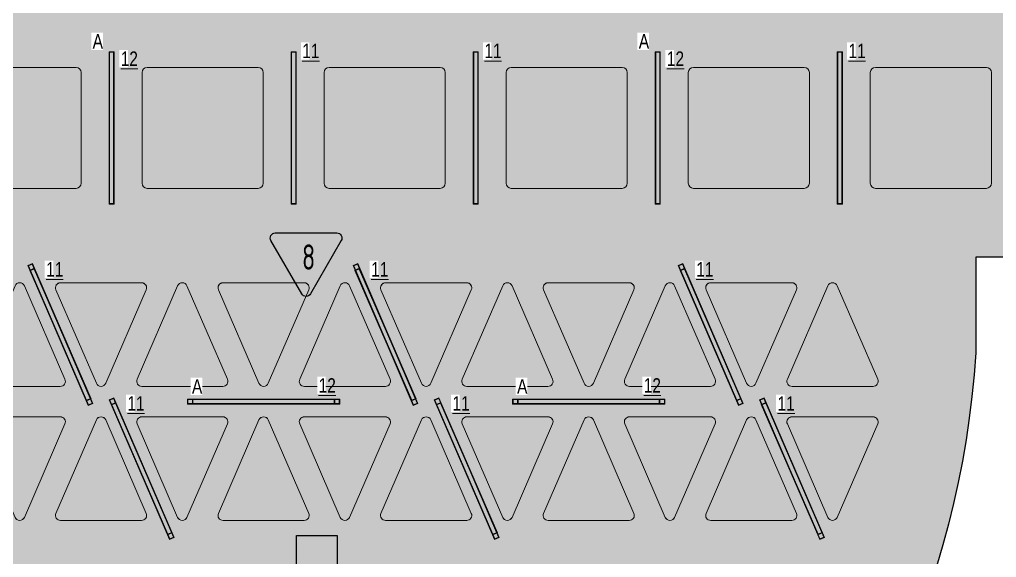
# Model space of a CAD drawing. Header units: millimetres. Extents: x -547274 to 397870, y -45599 to 141350.
# Drawn here: x -197412 to -187796, y 112894 to 118193 of the extents above; entities that cross this region are included whole.
import ezdxf

# ---------------------------------------------------------------- set-up
doc = ezdxf.new("R2010")
doc.units = ezdxf.units.MM
for name, color, linetype, lineweight in [('_ЭОМ_ОБЩ_Освещение_текст тип светильника', 172, 'Continuous', 50), ('_ЭОМ_светильник А', 1, 'Continuous', 35), ('_ЭОМ_светильник Р', 4, 'Continuous', 35), ('АР_Потолки_Штриховка', 252, 'Continuous', 0)]:
    doc.layers.add(name, color=color, linetype=linetype, lineweight=lineweight)
doc.layers.add('RAL 9010', color=7, linetype='Continuous')
for name, color, linetype, lineweight, true_color in [('АР_Потолок_RAL 095 85 40', 7, 'Continuous', 5, 0xddc87a), ('АР_Потолок_RAL 100 70 20', 7, 'Continuous', 5, 0xb3ac85), ('АР_Потолок_Покраска', 7, 'Continuous', 5, 0x007399), ('АР_Потолок_Текстура дерево', 7, 'Continuous', 5, 0xe7bf8e)]:
    doc.layers.add(name, color=color, linetype=linetype, lineweight=lineweight, true_color=true_color)
doc.styles.add('ISOCPEUR', font='isocpeur.ttf', dxfattribs={"height": 799.9999999999999})
doc.styles.add('ГОСТ', font='cad.shx', dxfattribs={"width": 0.8})

# ---------------------------------------------------------------- blocks, each defined once
blk = doc.blocks.new('RVE-PLS5070-1500-P')
at = {"color": 0, "linetype": 'ByBlock', "lineweight": -2, "ltscale": 40}
for points in [[(750, -25), (-750, -25), (-750, 25), (750, 25)], [(745, -20), (-745, -20), (-745, 20), (745, 20)]]:
    blk.add_lwpolyline(points, close=True, dxfattribs=at)

msp = doc.modelspace()

# ---------------------------------------------------------------- hatches: boundary and pattern name
at = {"layer": 'RAL 9010', "ltscale": 100, "true_color": 0xe1be89}
h = msp.add_hatch(color=31, dxfattribs=at)
h.dxf.hatch_style = 1
h.paths.add_polyline_path([(-195763.3698919887, 115570.5569352632, 0.6566107861821062), (-195855.1305626497, 115570.5569352632), (-196253.9819507154, 114649.8063958763, 0.5396909000704397), (-196208.1016155522, 114579.9319190497), (-195410.398839563, 114579.9319190497, 0.539690900070439), (-195364.5185041126, 114649.8063963139)])
h = msp.add_hatch(color=31, dxfattribs=at)
h.dxf.hatch_style = 1
h.paths.add_polyline_path([(-192964.5185041116, 115530.8079810905, 0.539690900055195), (-193010.398839563, 115600.6824583525), (-193808.1016155522, 115600.6824583525, 0.5396909000551948), (-193853.9819507163, 115530.8079815281), (-193455.1305626507, 114610.057442022, 0.6566107862158973), (-193363.3698919877, 114610.057442022)])
h = msp.add_hatch(color=31, dxfattribs=at)
h.dxf.hatch_style = 1
h.paths.add_polyline_path([(-190963.3698919887, 115570.5569352632, 0.6566107861821062), (-191055.1305626497, 115570.5569352632), (-191453.9819507154, 114649.8063958763, 0.5396909000704397), (-191408.1016155522, 114579.9319190497), (-190610.398839563, 114579.9319190497, 0.539690900070439), (-190564.5185041126, 114649.8063963139)])
h = msp.add_hatch(color=31, dxfattribs=at)
h.dxf.hatch_style = 1
h.paths.add_polyline_path([(-197455.1305626507, 113289.3069028384, 0.6566107862158973), (-197363.3698919877, 113289.3069028384), (-196964.5185041272, 114210.057441871, 0.5396909000551943), (-197010.3988395239, 114279.9319190497), (-197808.1016155913, 114279.9319190497, 0.5396909000551955), (-197853.9819507007, 114210.0574423085)])
h = msp.add_hatch(color=31, dxfattribs=at)
h.dxf.hatch_style = 1
h.paths.add_polyline_path([(-195453.9819507163, 113329.0558565713, 0.5396909000551949), (-195408.1016155522, 113259.1813797469), (-194610.398839563, 113259.1813797469, 0.5396909000551949), (-194564.5185041116, 113329.0558570089), (-194963.3698919877, 114249.8063960774, 0.6566107862158973), (-195055.1305626507, 114249.8063960774)])
h = msp.add_hatch(color=31, dxfattribs=at)
h.dxf.hatch_style = 1
h.paths.add_polyline_path([(-193008.1016155913, 114279.9319190497, 0.5396909000551953), (-193053.9819507007, 114210.0574423085), (-192655.1305626507, 113289.3069028384, 0.6566107862158973), (-192563.3698919877, 113289.3069028384), (-192164.5185041272, 114210.057441871, 0.5396909000551949), (-192210.3988395239, 114279.9319190497)])
h = msp.add_hatch(color=31, dxfattribs=at)
h.dxf.hatch_style = 1
h.paths.add_polyline_path([(-190653.9819507163, 113329.0558565713, 0.5396909000551949), (-190608.1016155522, 113259.1813797469), (-189810.398839563, 113259.1813797469, 0.5396909000551949), (-189764.5185041116, 113329.0558570089), (-190163.3698919877, 114249.8063960774, 0.6566107862158973), (-190255.1305626507, 114249.8063960774)])
at = {"layer": 'АР_Потолки_Штриховка', "ltscale": 100, "true_color": 0xf8f6b0}
h = msp.add_hatch(color=51, dxfattribs=at)
h.dxf.hatch_style = 1
h.paths.add_polyline_path([(-196525.1794430112, 117870.6824666972), (-196525.1794430112, 116380.6824666972), (-196485.1794430112, 116380.6824666972), (-196485.1794430112, 117870.6824666972)])
h = msp.add_hatch(color=51, dxfattribs=at)
h.dxf.hatch_style = 1
h.paths.add_polyline_path([(-194733.1794430112, 117870.6824666972), (-194733.1794430112, 116380.6824666972), (-194693.1794430112, 116380.6824666972), (-194693.1794430112, 117870.6824666972)])
h = msp.add_hatch(color=51, dxfattribs=at)
h.dxf.hatch_style = 1
h.paths.add_polyline_path([(-192941.1794430112, 117870.6824666972), (-192941.1794430112, 116380.6824666972), (-192901.1794430112, 116380.6824666972), (-192901.1794430112, 117870.6824666972)])
h = msp.add_hatch(color=51, dxfattribs=at)
h.dxf.hatch_style = 1
h.paths.add_polyline_path([(-191149.1794430112, 117870.6824666972), (-191149.1794430112, 116380.6824666972), (-191109.1794430112, 116380.6824666972), (-191109.1794430112, 117870.6824666972)])
h = msp.add_hatch(color=51, dxfattribs=at)
h.dxf.hatch_style = 1
h.paths.add_polyline_path([(-189357.1794430112, 117870.6824666972), (-189357.1794430112, 116380.6824666972), (-189317.1794430112, 116380.6824666972), (-189317.1794430112, 117870.6824666972)])
h = msp.add_hatch(color=51, dxfattribs=at)
h.dxf.hatch_style = 1
h.paths.add_polyline_path([(-196714.6691759696, 114460.5081544037), (-197267.1422003378, 115735.9976959343), (-197303.8464678397, 115720.0981143827), (-196751.3734434714, 114444.6085727329)])
h = msp.add_hatch(color=51, dxfattribs=at)
h.dxf.hatch_style = 1
h.paths.add_polyline_path([(-193514.6691759696, 114460.5081544037), (-194067.1422003378, 115735.9976959343), (-194103.8464678397, 115720.0981143827), (-193551.3734434714, 114444.6085727329)])
h = msp.add_hatch(color=51, dxfattribs=at)
h.dxf.hatch_style = 1
h.paths.add_polyline_path([(-190314.6691759696, 114460.5081544037), (-190867.1422003378, 115735.9976959343), (-190903.8464678397, 115720.0981143827), (-190351.3734434714, 114444.6085727329)])
h = msp.add_hatch(color=51, dxfattribs=at)
h.dxf.hatch_style = 1
h.paths.add_polyline_path([(-195704.2493446936, 114449.9319190497), (-194314.2493446936, 114449.9319190497), (-194314.2493446936, 114409.9319190497), (-195704.2493446936, 114409.9319190497)])
h = msp.add_hatch(color=51, dxfattribs=at)
h.dxf.hatch_style = 1
h.paths.add_polyline_path([(-192504.2493446936, 114449.9319190497), (-191114.2493446936, 114449.9319190497), (-191114.2493446936, 114409.9319190497), (-192504.2493446936, 114409.9319190497)])
h = msp.add_hatch(color=51, dxfattribs=at)
h.dxf.hatch_style = 1
h.paths.add_polyline_path([(-195914.6691759696, 113139.7576151604), (-196467.1422003378, 114415.247156691), (-196503.8464678397, 114399.3475751395), (-195951.3734434714, 113123.8580334897)])
h = msp.add_hatch(color=51, dxfattribs=at)
h.dxf.hatch_style = 1
h.paths.add_polyline_path([(-192714.6691759696, 113139.7576151604), (-193267.1422003378, 114415.247156691), (-193303.8464678397, 114399.3475751395), (-192751.3734434714, 113123.8580334897)])
h = msp.add_hatch(color=51, dxfattribs=at)
h.dxf.hatch_style = 1
h.paths.add_polyline_path([(-189514.6691759696, 113139.7576151604), (-190067.1422003378, 114415.247156691), (-190103.8464678397, 114399.3475751395), (-189551.3734434714, 113123.8580334897)])
at = {"layer": 'АР_Потолок_RAL 095 85 40', "transparency": 33554687}
h = msp.add_hatch(color=256, dxfattribs=at)
h.dxf.hatch_style = 1
h.paths.add_polyline_path([(-193271.1794391965, 116529.6824583525, 0.4142135623730951), (-193221.1794391965, 116579.6824583525), (-193221.1794391965, 117671.6824583525, 0.4142135623730951), (-193271.1794391965, 117721.6824583525), (-194363.1794391965, 117721.6824583525, 0.4142135623730951), (-194413.1794391965, 117671.6824583525), (-194413.1794391965, 116579.6824583525, 0.4142135623730951), (-194363.1794391965, 116529.6824583525)])
h = msp.add_hatch(color=256, dxfattribs=at)
h.dxf.hatch_style = 1
h.paths.add_polyline_path([(-187845.1794391965, 117671.6824583525, 0.4142135623730951), (-187895.1794391965, 117721.6824583525), (-188987.1794391965, 117721.6824583525, 0.4142135623730951), (-189037.1794391965, 117671.6824583525), (-189037.1794391965, 116579.6824583525, 0.4142135623730951), (-188987.1794391965, 116529.6824583525), (-187895.1794391965, 116529.6824583525, 0.4142135623730951), (-187845.1794391965, 116579.6824583525)])
h = msp.add_hatch(color=256, dxfattribs=at)
h.dxf.hatch_style = 1
h.paths.add_polyline_path([(-196164.5185041116, 115530.8079810905, 0.539690900055195), (-196210.398839563, 115600.6824583525), (-197008.1016155522, 115600.6824583525, 0.5396909000551948), (-197053.9819507163, 115530.8079815281), (-196655.1305626507, 114610.057442022, 0.6566107862158973), (-196563.3698919877, 114610.057442022)])
h = msp.add_hatch(color=256, dxfattribs=at)
h.dxf.hatch_style = 1
h.paths.add_polyline_path([(-194163.3698919887, 115570.5569352632, 0.6566107861821062), (-194255.1305626497, 115570.5569352632), (-194653.9819507154, 114649.8063958763, 0.5396909000704397), (-194608.1016155522, 114579.9319190497), (-193810.398839563, 114579.9319190497, 0.539690900070439), (-193764.5185041126, 114649.8063963139)])
h = msp.add_hatch(color=256, dxfattribs=at)
h.dxf.hatch_style = 1
h.paths.add_polyline_path([(-191855.1305626507, 114610.057442022, 0.6566107862158973), (-191763.3698919877, 114610.057442022), (-191364.5185041116, 115530.8079810905, 0.5396909000551949), (-191410.398839563, 115600.6824583525), (-192208.1016155522, 115600.6824583525, 0.5396909000551949), (-192253.9819507163, 115530.8079815281)])
h = msp.add_hatch(color=256, dxfattribs=at)
h.dxf.hatch_style = 1
h.paths.add_polyline_path([(-189363.3698919887, 115570.5569352632, 0.6566107861821062), (-189455.1305626497, 115570.5569352632), (-189853.9819507154, 114649.8063958763, 0.5396909000704397), (-189808.1016155522, 114579.9319190497), (-189010.398839563, 114579.9319190497, 0.539690900070439), (-188964.5185041126, 114649.8063963139)])
h = msp.add_hatch(color=256, dxfattribs=at)
h.dxf.hatch_style = 1
h.paths.add_polyline_path([(-196208.1016155913, 114279.9319190497, 0.5396909000551953), (-196253.9819507007, 114210.0574423085), (-195855.1305626507, 113289.3069028384, 0.6566107862158973), (-195763.3698919877, 113289.3069028384), (-195364.5185041272, 114210.057441871, 0.5396909000551949), (-195410.3988395239, 114279.9319190497)])
h = msp.add_hatch(color=256, dxfattribs=at)
h.dxf.hatch_style = 1
h.paths.add_polyline_path([(-193363.3698919877, 114249.8063960774, 0.6566107862158973), (-193455.1305626507, 114249.8063960774), (-193853.9819507163, 113329.0558565713, 0.5396909000551949), (-193808.1016155522, 113259.1813797469), (-193010.398839563, 113259.1813797469, 0.5396909000551945), (-192964.5185041116, 113329.0558570089)])
h = msp.add_hatch(color=256, dxfattribs=at)
h.dxf.hatch_style = 1
h.paths.add_polyline_path([(-191055.1305626507, 113289.3069028384, 0.6566107862158973), (-190963.3698919877, 113289.3069028384), (-190564.5185041272, 114210.057441871, 0.5396909000551943), (-190610.3988395239, 114279.9319190497), (-191408.1016155913, 114279.9319190497, 0.5396909000551955), (-191453.9819507007, 114210.0574423085)])
at = {"layer": 'АР_Потолок_RAL 100 70 20', "transparency": 33554687}
h = msp.add_hatch(color=256, dxfattribs=at)
h.dxf.hatch_style = 1
h.paths.add_polyline_path([(-196855.1794391965, 116529.6824583525, 0.4142135623730951), (-196805.1794391965, 116579.6824583525), (-196805.1794391965, 117671.6824583525, 0.4142135623730951), (-196855.1794391965, 117721.6824583525), (-197947.1794391965, 117721.6824583525, 0.4142135623730951), (-197997.1794391965, 117671.6824583525), (-197997.1794391965, 116579.6824583525, 0.4142135623730951), (-197947.1794391965, 116529.6824583525)])
h = msp.add_hatch(color=256, dxfattribs=at)
h.dxf.hatch_style = 1
h.paths.add_polyline_path([(-191429.1794391965, 117671.6824583525, 0.4142135623730951), (-191479.1794391965, 117721.6824583525), (-192571.1794391965, 117721.6824583525, 0.4142135623730951), (-192621.1794391965, 117671.6824583525), (-192621.1794391965, 116579.6824583525, 0.4142135623730951), (-192571.1794391965, 116529.6824583525), (-191479.1794391965, 116529.6824583525, 0.4142135623730951), (-191429.1794391965, 116579.6824583525)])
h = msp.add_hatch(color=256, dxfattribs=at)
h.dxf.hatch_style = 1
h.paths.add_polyline_path([(-197363.3698919887, 115570.5569352632, 0.6566107861821062), (-197455.1305626497, 115570.5569352632), (-197853.9819507154, 114649.8063958763, 0.5396909000704397), (-197808.1016155522, 114579.9319190497), (-197010.398839563, 114579.9319190497, 0.539690900070439), (-196964.5185041126, 114649.8063963139)])
h = msp.add_hatch(color=256, dxfattribs=at)
h.dxf.hatch_style = 1
h.paths.add_polyline_path([(-195055.1305626507, 114610.057442022, 0.6566107862158973), (-194963.3698919877, 114610.057442022), (-194564.5185041116, 115530.8079810905, 0.5396909000551949), (-194610.398839563, 115600.6824583525), (-195408.1016155522, 115600.6824583525, 0.5396909000551949), (-195453.9819507163, 115530.8079815281)])
h = msp.add_hatch(color=256, dxfattribs=at)
h.dxf.hatch_style = 1
h.paths.add_polyline_path([(-192563.3698919887, 115570.5569352632, 0.6566107861821062), (-192655.1305626497, 115570.5569352632), (-193053.9819507154, 114649.8063958763, 0.5396909000704397), (-193008.1016155522, 114579.9319190497), (-192210.398839563, 114579.9319190497, 0.539690900070439), (-192164.5185041126, 114649.8063963139)])
h = msp.add_hatch(color=256, dxfattribs=at)
h.dxf.hatch_style = 1
h.paths.add_polyline_path([(-190255.1305626507, 114610.057442022, 0.6566107862158973), (-190163.3698919877, 114610.057442022), (-189764.5185041116, 115530.8079810905, 0.5396909000551949), (-189810.398839563, 115600.6824583525), (-190608.1016155522, 115600.6824583525, 0.5396909000551949), (-190653.9819507163, 115530.8079815281)])
h = msp.add_hatch(color=256, dxfattribs=at)
h.dxf.hatch_style = 1
h.paths.add_polyline_path([(-196563.3698919877, 114249.8063960774, 0.6566107862158973), (-196655.1305626507, 114249.8063960774), (-197053.9819507163, 113329.0558565713, 0.5396909000551949), (-197008.1016155522, 113259.1813797469), (-196210.398839563, 113259.1813797469, 0.5396909000551945), (-196164.5185041116, 113329.0558570089)])
h = msp.add_hatch(color=256, dxfattribs=at)
h.dxf.hatch_style = 1
h.paths.add_polyline_path([(-194255.1305626507, 113289.3069028384, 0.6566107862158973), (-194163.3698919877, 113289.3069028384), (-193764.5185041272, 114210.057441871, 0.5396909000551943), (-193810.3988395239, 114279.9319190497), (-194608.1016155913, 114279.9319190497, 0.5396909000551955), (-194653.9819507007, 114210.0574423085)])
h = msp.add_hatch(color=256, dxfattribs=at)
h.dxf.hatch_style = 1
h.paths.add_polyline_path([(-192253.9819507163, 113329.0558565713, 0.5396909000551949), (-192208.1016155522, 113259.1813797469), (-191410.398839563, 113259.1813797469, 0.5396909000551949), (-191364.5185041116, 113329.0558570089), (-191763.3698919877, 114249.8063960774, 0.6566107862158973), (-191855.1305626507, 114249.8063960774)])
h = msp.add_hatch(color=256, dxfattribs=at)
h.dxf.hatch_style = 1
h.paths.add_polyline_path([(-189455.1305626507, 113289.3069028384, 0.6566107862158973), (-189363.3698919877, 113289.3069028384), (-188964.5185041272, 114210.057441871, 0.5396909000551943), (-189010.3988395239, 114279.9319190497), (-189808.1016155913, 114279.9319190497, 0.5396909000551955), (-189853.9819507007, 114210.0574423085)])
at = {"layer": 'АР_Потолок_Покраска'}
h = msp.add_hatch(dxfattribs=at)
h.set_pattern_fill('CROSS', color=256, scale=25)
h.set_pattern_definition([(0, (238596.7765007019, 31501.12280482426), (158.75, 158.75), [79.375, -238.125]), (90, (238636.4640007019, 31461.43530482426), (-158.75, 158.75), [79.375, -238.125])])
h.paths.add_polyline_path([(-194033.915110983, 112400.6824583525), (-194433.915110983, 112400.6824583525), (-194433.9151109829, 112800.6824583525), (-194033.915110983, 112800.6824583525)], flags=16)
edge = h.paths.add_edge_path()
edge.add_line((-200033.9151109831, 112800.6824583525), (-201173.7858857812, 112800.6768888425))
edge.add_line((-201173.7858857812, 112800.6768888425), (-201173.5999667562, 118400.6543505781))
edge.add_line((-201173.5999667562, 118400.6543505781), (-187933.9151109827, 118400.6824583524))
edge.add_line((-187933.9151109827, 118400.6824583524), (-187933.9151109828, 126000.9507611718))
edge.add_line((-187933.9151109828, 126000.9507611718), (-194333.9143506017, 126000.938898333))
edge.add_line((-194333.9143506017, 126000.938898333), (-194333.9258491699, 127199.9520461643))
edge.add_line((-194333.9258491699, 127199.9520461643), (-190278.9151109828, 127199.9520461638))
edge.add_line((-190278.9151109828, 127199.9520461638), (-190278.9151109828, 127350.6824583424))
edge.add_line((-190278.9151109828, 127350.6824583424), (-185384.4437674261, 127350.6824583525))
edge.add_line((-185384.4437674261, 127350.6824583525), (-185384.443767426, 118400.6824583525))
edge.add_line((-185384.443767426, 118400.6824583525), (-182133.9151109826, 118400.6824583525))
edge.add_line((-182133.9151109826, 118400.6824583525), (-182133.9151109826, 115850.6824583525))
edge.add_line((-182133.9151109826, 115850.6824583525), (-187998.9151109827, 115850.682458348))
edge.add_line((-187998.9151109827, 115850.682458348), (-187998.9151109784, 114910.6824583936))
edge.add_arc((-197124.0221651773, 115502.578915466), 9144.283469276654, 272.8206375194019, 356.28873106615686, ccw=False)
edge.add_line((-196674.0362802212, 106369.373953908), (-200033.9151109831, 106369.3739539165))
edge.add_line((-200033.9151109831, 106369.3739539165), (-200032.3499943294, 110700.9361331541))
edge.add_line((-200032.3499943294, 110700.9361331541), (-201173.3868589134, 110702.5364942346))
edge.add_line((-201173.3868589134, 110702.5364942346), (-201173.3880093214, 112400.6511419766))
edge.add_line((-201173.3880093214, 112400.6511419766), (-200033.1325526563, 112400.6824583525))
edge.add_line((-200033.1325526563, 112400.6824583525), (-200033.9151109831, 112800.6824583525))
at = {"layer": 'АР_Потолок_Текстура дерево', "transparency": 33554687}
h = msp.add_hatch(color=256, dxfattribs=at)
h.dxf.hatch_style = 1
h.paths.add_polyline_path([(-195013.1794391965, 117671.6824583525, 0.4142135623730951), (-195063.1794391965, 117721.6824583525), (-196155.1794391965, 117721.6824583525, 0.4142135623730951), (-196205.1794391965, 117671.6824583525), (-196205.1794391965, 116579.6824583525, 0.4142135623730951), (-196155.1794391965, 116529.6824583525), (-195063.1794391965, 116529.6824583525, 0.4142135623730951), (-195013.1794391965, 116579.6824583525)])
h = msp.add_hatch(color=256, dxfattribs=at)
h.dxf.hatch_style = 1
h.paths.add_polyline_path([(-189687.1794391965, 116529.6824583525, 0.4142135623730951), (-189637.1794391965, 116579.6824583525), (-189637.1794391965, 117671.6824583525, 0.4142135623730951), (-189687.1794391965, 117721.6824583525), (-190779.1794391965, 117721.6824583525, 0.4142135623730951), (-190829.1794391965, 117671.6824583525), (-190829.1794391965, 116579.6824583525, 0.4142135623730951), (-190779.1794391965, 116529.6824583525)])

# ---------------------------------------------------------------- linework, layer by layer
msp.add_lwpolyline([(-200033.9151109831, 112800.6824583525), (-201173.7858857812, 112800.6768888425), (-201173.5999667562, 118400.6543505781), (-187933.9151109827, 118400.6824583524), (-187933.9151109828, 126000.9507611718), (-194333.9143506017, 126000.938898333), (-194333.9258491699, 127350.6808430827), (-185384.4437674261, 127350.6824583525), (-185384.443767426, 118400.6824583525), (-182133.9151109826, 118400.6824583525), (-182133.9151109826, 115850.6824583525), (-187998.9151109827, 115850.682458348), (-187998.9151109784, 114910.6824583935, -0.3812035354375339), (-196674.0362802212, 106369.373953908), (-200033.9151109831, 106369.3739539165), (-200032.3499943294, 110700.9361331541), (-201173.3868589134, 110702.5364942346), (-201173.3880093214, 112400.6511419766), (-200033.1325526563, 112400.6824583525)], format="xyb", close=True)
msp.add_lwpolyline([(-194893.9235923787, 116090.335689586), (-194287.7056516494, 116090.3356895858, -0.5773494962845065), (-194244.4044025325, 116015.3359268902), (-194547.513287049, 115490.335938682, -0.5773541042744643), (-194634.1161150605, 115490.335938682), (-194937.2247770242, 116015.3355414187, -0.5773491286020777), (-194893.9235923787, 116090.335689586, -1.710881644036777e-06)], format="xyb")
msp.add_lwpolyline([(-194684.1902620466, 113109.1813797469), (-194284.1902620466, 113109.1813797469), (-194284.1902620466, 112709.1813797469), (-194684.1902620466, 112709.1813797469)], close=True)
at = {"layer": 'АР_Потолки_Штриховка', "color": 18, "ltscale": 100, "true_color": 0x000000}
for points in [[(-196530.1794430112, 117875.6824666972), (-196530.1794430112, 116375.6824666972), (-196480.1794430112, 116375.6824666972), (-196480.1794430112, 117875.6824666972)], [(-196525.1794430112, 117870.6824666972), (-196525.1794430112, 116380.6824666972), (-196485.1794430112, 116380.6824666972), (-196485.1794430112, 117870.6824666972)], [(-194738.1794430112, 117875.6824666972), (-194738.1794430112, 116375.6824666972), (-194688.1794430112, 116375.6824666972), (-194688.1794430112, 117875.6824666972)], [(-194733.1794430112, 117870.6824666972), (-194733.1794430112, 116380.6824666972), (-194693.1794430112, 116380.6824666972), (-194693.1794430112, 117870.6824666972)], [(-192946.1794430112, 117875.6824666972), (-192946.1794430112, 116375.6824666972), (-192896.1794430112, 116375.6824666972), (-192896.1794430112, 117875.6824666972)], [(-192941.1794430112, 117870.6824666972), (-192941.1794430112, 116380.6824666972), (-192901.1794430112, 116380.6824666972), (-192901.1794430112, 117870.6824666972)], [(-191154.1794430112, 117875.6824666972), (-191154.1794430112, 116375.6824666972), (-191104.1794430112, 116375.6824666972), (-191104.1794430112, 117875.6824666972)], [(-191149.1794430112, 117870.6824666972), (-191149.1794430112, 116380.6824666972), (-191109.1794430112, 116380.6824666972), (-191109.1794430112, 117870.6824666972)], [(-189362.1794430112, 117875.6824666972), (-189362.1794430112, 116375.6824666972), (-189312.1794430112, 116375.6824666972), (-189312.1794430112, 117875.6824666972)], [(-189357.1794430112, 117870.6824666972), (-189357.1794430112, 116380.6824666972), (-189317.1794430112, 116380.6824666972), (-189317.1794430112, 117870.6824666972)], [(-196708.0749758353, 114457.9156772012), (-197264.5416144003, 115742.5731772298), (-197310.4219492545, 115722.698700201), (-196753.9553106894, 114438.0412001724)], [(-196714.6504572501, 114460.5162630195), (-197267.1422003378, 115735.9976959343), (-197303.8464678397, 115720.0981143827), (-196751.3547247519, 114444.616681468)], [(-193508.0749758353, 114457.9156772012), (-194064.5416144003, 115742.5731772298), (-194110.4219492545, 115722.698700201), (-193553.9553106894, 114438.0412001724)], [(-193514.6504572501, 114460.5162630195), (-194067.1422003378, 115735.9976959343), (-194103.8464678397, 115720.0981143827), (-193551.3547247519, 114444.616681468)], [(-190308.0749758353, 114457.9156772012), (-190864.5416144003, 115742.5731772298), (-190910.4219492545, 115722.698700201), (-190353.9553106894, 114438.0412001724)], [(-190314.6504572501, 114460.5162630195), (-190867.1422003378, 115735.9976959343), (-190903.8464678397, 115720.0981143827), (-190351.3547247519, 114444.616681468)], [(-195709.2493446936, 114454.9319190497), (-194309.2493446936, 114454.9319190497), (-194309.2493446936, 114404.9319190497), (-195709.2493446936, 114404.9319190497)], [(-195704.2493446936, 114449.9319190497), (-194314.2493446936, 114449.9319190497), (-194314.2493446936, 114409.9319190497), (-195704.2493446936, 114409.9319190497)], [(-192509.2493446936, 114454.9319190497), (-191109.2493446936, 114454.9319190497), (-191109.2493446936, 114404.9319190497), (-192509.2493446936, 114404.9319190497)], [(-192504.2493446936, 114449.9319190497), (-191114.2493446936, 114449.9319190497), (-191114.2493446936, 114409.9319190497), (-192504.2493446936, 114409.9319190497)], [(-195908.0749758353, 113137.165137958), (-196464.5416144003, 114421.8226379866), (-196510.4219492545, 114401.9481609578), (-195953.9553106894, 113117.2906609292)], [(-195914.6504572501, 113139.7657237763), (-196467.1422003378, 114415.247156691), (-196503.8464678397, 114399.3475751395), (-195951.3547247519, 113123.8661422248)], [(-192708.0749758353, 113137.165137958), (-193264.5416144003, 114421.8226379866), (-193310.4219492545, 114401.9481609578), (-192753.9553106894, 113117.2906609292)], [(-192714.6504572501, 113139.7657237763), (-193267.1422003378, 114415.247156691), (-193303.8464678397, 114399.3475751395), (-192751.3547247519, 113123.8661422248)], [(-189508.0749758353, 113137.165137958), (-190064.5416144003, 114421.8226379866), (-190110.4219492545, 114401.9481609578), (-189553.9553106894, 113117.2906609292)], [(-189514.6504572501, 113139.7657237763), (-190067.1422003378, 114415.247156691), (-190103.8464678397, 114399.3475751395), (-189551.3547247519, 113123.8661422248)]]:
    msp.add_lwpolyline(points, close=True, dxfattribs=at)
at = {"layer": 'АР_Потолки_Штриховка', "color": 18, "lineweight": 18, "ltscale": 100, "true_color": 0x000000}
for points in [[(-196530.1794430112, 117875.6824666972), (-196530.1794430112, 116375.6824666972), (-196480.1794430112, 116375.6824666972), (-196480.1794430112, 117875.6824666972)], [(-196525.1794430112, 117870.6824666972), (-196525.1794430112, 116380.6824666972), (-196485.1794430112, 116380.6824666972), (-196485.1794430112, 117870.6824666972)], [(-194738.1794430112, 117875.6824666972), (-194738.1794430112, 116375.6824666972), (-194688.1794430112, 116375.6824666972), (-194688.1794430112, 117875.6824666972)], [(-194733.1794430112, 117870.6824666972), (-194733.1794430112, 116380.6824666972), (-194693.1794430112, 116380.6824666972), (-194693.1794430112, 117870.6824666972)], [(-192946.1794430112, 117875.6824666972), (-192946.1794430112, 116375.6824666972), (-192896.1794430112, 116375.6824666972), (-192896.1794430112, 117875.6824666972)], [(-192941.1794430112, 117870.6824666972), (-192941.1794430112, 116380.6824666972), (-192901.1794430112, 116380.6824666972), (-192901.1794430112, 117870.6824666972)], [(-191154.1794430112, 117875.6824666972), (-191154.1794430112, 116375.6824666972), (-191104.1794430112, 116375.6824666972), (-191104.1794430112, 117875.6824666972)], [(-191149.1794430112, 117870.6824666972), (-191149.1794430112, 116380.6824666972), (-191109.1794430112, 116380.6824666972), (-191109.1794430112, 117870.6824666972)], [(-189362.1794430112, 117875.6824666972), (-189362.1794430112, 116375.6824666972), (-189312.1794430112, 116375.6824666972), (-189312.1794430112, 117875.6824666972)], [(-189357.1794430112, 117870.6824666972), (-189357.1794430112, 116380.6824666972), (-189317.1794430112, 116380.6824666972), (-189317.1794430112, 117870.6824666972)], [(-196708.0749758353, 114457.4167558069), (-197264.5416144003, 115742.0742558355), (-197310.4219492545, 115722.1997788066), (-196753.9553106894, 114437.542278778)], [(-196714.6504572501, 114460.0173416251), (-197267.1422003378, 115735.4987745399), (-197303.8464678397, 115719.5991929883), (-196751.3547247519, 114444.1177600736)], [(-193508.0749758353, 114457.4167558069), (-194064.5416144003, 115742.0742558355), (-194110.4219492545, 115722.1997788066), (-193553.9553106894, 114437.542278778)], [(-193514.6504572501, 114460.0173416251), (-194067.1422003378, 115735.4987745399), (-194103.8464678397, 115719.5991929883), (-193551.3547247519, 114444.1177600736)], [(-190308.0749758353, 114457.4167558069), (-190864.5416144003, 115742.0742558355), (-190910.4219492545, 115722.1997788066), (-190353.9553106894, 114437.542278778)], [(-190314.6504572501, 114460.0173416251), (-190867.1422003378, 115735.4987745399), (-190903.8464678397, 115719.5991929883), (-190351.3547247519, 114444.1177600736)], [(-195709.2493446936, 114454.4329976553), (-194309.2493446936, 114454.4329976553), (-194309.2493446936, 114404.4329976553), (-195709.2493446936, 114404.4329976553)], [(-195704.2493446936, 114449.4329976553), (-194314.2493446936, 114449.4329976553), (-194314.2493446936, 114409.4329976553), (-195704.2493446936, 114409.4329976553)], [(-192509.2493446936, 114454.4329976553), (-191109.2493446936, 114454.4329976553), (-191109.2493446936, 114404.4329976553), (-192509.2493446936, 114404.4329976553)], [(-192504.2493446936, 114449.4329976553), (-191114.2493446936, 114449.4329976553), (-191114.2493446936, 114409.4329976553), (-192504.2493446936, 114409.4329976553)], [(-195908.0749758353, 113136.6662165636), (-196464.5416144003, 114421.3237165922), (-196510.4219492545, 114401.4492395634), (-195953.9553106894, 113116.7917395348)], [(-195914.6504572501, 113139.2668023819), (-196467.1422003378, 114414.7482352967), (-196503.8464678397, 114398.8486537451), (-195951.3547247519, 113123.3672208304)], [(-192708.0749758353, 113136.6662165636), (-193264.5416144003, 114421.3237165922), (-193310.4219492545, 114401.4492395634), (-192753.9553106894, 113116.7917395348)], [(-192714.6504572501, 113139.2668023819), (-193267.1422003378, 114414.7482352967), (-193303.8464678397, 114398.8486537451), (-192751.3547247519, 113123.3672208304)], [(-189508.0749758353, 113136.6662165636), (-190064.5416144003, 114421.3237165922), (-190110.4219492545, 114401.4492395634), (-189553.9553106894, 113116.7917395348)], [(-189514.6504572501, 113139.2668023819), (-190067.1422003378, 114414.7482352967), (-190103.8464678397, 114398.8486537451), (-189551.3547247519, 113123.3672208304)]]:
    msp.add_lwpolyline(points, close=True, dxfattribs=at)
at = {"layer": 'АР_Потолки_Штриховка', "color": 18, "ltscale": 100, "true_color": 0x000000}
for points in [[(-197947.1794391965, 117721.6824583525), (-196855.1794391965, 117721.6824583525, -0.414213562373095), (-196805.1794391965, 117671.6824583525), (-196805.1794391965, 116579.6824583525, -0.414213562373095), (-196855.1794391965, 116529.6824583525), (-197947.1794391965, 116529.6824583525, -0.414213562373095), (-197997.1794391965, 116579.6824583525), (-197997.1794391965, 117671.6824583525, -0.414213562373095)], [(-196205.1794391965, 116579.6824583525), (-196205.1794391965, 117671.6824583525, -0.414213562373095), (-196155.1794391965, 117721.6824583525), (-195063.1794391965, 117721.6824583525, -0.414213562373095), (-195013.1794391965, 117671.6824583525), (-195013.1794391965, 116579.6824583525, -0.414213562373095), (-195063.1794391965, 116529.6824583525), (-196155.1794391965, 116529.6824583525, -0.414213562373095)], [(-194363.1794391965, 117721.6824583525), (-193271.1794391965, 117721.6824583525, -0.414213562373095), (-193221.1794391965, 117671.6824583525), (-193221.1794391965, 116579.6824583525, -0.414213562373095), (-193271.1794391965, 116529.6824583525), (-194363.1794391965, 116529.6824583525, -0.414213562373095), (-194413.1794391965, 116579.6824583525), (-194413.1794391965, 117671.6824583525, -0.414213562373095)], [(-192621.1794391965, 116579.6824583525), (-192621.1794391965, 117671.6824583525, -0.414213562373095), (-192571.1794391965, 117721.6824583525), (-191479.1794391965, 117721.6824583525, -0.414213562373095), (-191429.1794391965, 117671.6824583525), (-191429.1794391965, 116579.6824583525, -0.414213562373095), (-191479.1794391965, 116529.6824583525), (-192571.1794391965, 116529.6824583525, -0.414213562373095)], [(-190779.1794391965, 117721.6824583525), (-189687.1794391965, 117721.6824583525, -0.414213562373095), (-189637.1794391965, 117671.6824583525), (-189637.1794391965, 116579.6824583525, -0.414213562373095), (-189687.1794391965, 116529.6824583525), (-190779.1794391965, 116529.6824583525, -0.414213562373095), (-190829.1794391965, 116579.6824583525), (-190829.1794391965, 117671.6824583525, -0.414213562373095)], [(-189037.1794391965, 116579.6824583525), (-189037.1794391965, 117671.6824583525, -0.414213562373095), (-188987.1794391965, 117721.6824583525), (-187895.1794391965, 117721.6824583525, -0.414213562373095), (-187845.1794391965, 117671.6824583525), (-187845.1794391965, 116579.6824583525, -0.414213562373095), (-187895.1794391965, 116529.6824583525), (-188987.1794391965, 116529.6824583525, -0.414213562373095)]]:
    msp.add_lwpolyline(points, format="xyb", close=True, dxfattribs=at)
at = {"layer": 'АР_Потолки_Штриховка', "color": 18, "lineweight": 18, "ltscale": 100, "true_color": 0x000000}
for points in [[(-197947.1794391965, 117721.6824583525), (-196855.1794391965, 117721.6824583525, -0.414213562373095), (-196805.1794391965, 117671.6824583525), (-196805.1794391965, 116579.6824583525, -0.414213562373095), (-196855.1794391965, 116529.6824583525), (-197947.1794391965, 116529.6824583525, -0.414213562373095), (-197997.1794391965, 116579.6824583525), (-197997.1794391965, 117671.6824583525, -0.414213562373095)], [(-196205.1794391965, 116579.6824583525), (-196205.1794391965, 117671.6824583525, -0.414213562373095), (-196155.1794391965, 117721.6824583525), (-195063.1794391965, 117721.6824583525, -0.414213562373095), (-195013.1794391965, 117671.6824583525), (-195013.1794391965, 116579.6824583525, -0.414213562373095), (-195063.1794391965, 116529.6824583525), (-196155.1794391965, 116529.6824583525, -0.414213562373095)], [(-194363.1794391965, 117721.6824583525), (-193271.1794391965, 117721.6824583525, -0.414213562373095), (-193221.1794391965, 117671.6824583525), (-193221.1794391965, 116579.6824583525, -0.414213562373095), (-193271.1794391965, 116529.6824583525), (-194363.1794391965, 116529.6824583525, -0.414213562373095), (-194413.1794391965, 116579.6824583525), (-194413.1794391965, 117671.6824583525, -0.414213562373095)], [(-192621.1794391965, 116579.6824583525), (-192621.1794391965, 117671.6824583525, -0.414213562373095), (-192571.1794391965, 117721.6824583525), (-191479.1794391965, 117721.6824583525, -0.414213562373095), (-191429.1794391965, 117671.6824583525), (-191429.1794391965, 116579.6824583525, -0.414213562373095), (-191479.1794391965, 116529.6824583525), (-192571.1794391965, 116529.6824583525, -0.414213562373095)], [(-190779.1794391965, 117721.6824583525), (-189687.1794391965, 117721.6824583525, -0.414213562373095), (-189637.1794391965, 117671.6824583525), (-189637.1794391965, 116579.6824583525, -0.414213562373095), (-189687.1794391965, 116529.6824583525), (-190779.1794391965, 116529.6824583525, -0.414213562373095), (-190829.1794391965, 116579.6824583525), (-190829.1794391965, 117671.6824583525, -0.414213562373095)], [(-189037.1794391965, 116579.6824583525), (-189037.1794391965, 117671.6824583525, -0.414213562373095), (-188987.1794391965, 117721.6824583525), (-187895.1794391965, 117721.6824583525, -0.414213562373095), (-187845.1794391965, 117671.6824583525), (-187845.1794391965, 116579.6824583525, -0.414213562373095), (-187895.1794391965, 116529.6824583525), (-188987.1794391965, 116529.6824583525, -0.414213562373095)]]:
    msp.add_lwpolyline(points, format="xyb", close=True, dxfattribs=at)
at = {"layer": 'АР_Потолки_Штриховка', "color": 18, "ltscale": 100, "true_color": 0x000000}
for points in [[(-196964.5185040106, 114649.8063960786, -0.5396909000634912), (-197010.3988398184, 114579.9319190497), (-197808.1016157736, 114579.9319190497, -0.5396909000634947), (-197853.9819506278, 114649.8063960786), (-197455.1305626502, 115570.5569352622, -0.6566107861974896), (-197363.3698919882, 115570.5569352622), (-196964.5185040106, 114649.8063960786)], [(-196164.5185040106, 115530.8079813237, 0.5396909000634912), (-196210.3988398184, 115600.6824583525), (-197008.1016157736, 115600.6824583525, 0.5396909000634947), (-197053.9819506278, 115530.8079813237), (-196655.1305626502, 114610.0574420209, 0.6566107861974896), (-196563.3698919882, 114610.0574420209), (-196164.5185040106, 115530.8079813237)], [(-195364.5185040106, 114649.8063960786, -0.5396909000634912), (-195410.3988398184, 114579.9319190497), (-196208.1016157736, 114579.9319190497, -0.5396909000634947), (-196253.9819506278, 114649.8063960786), (-195855.1305626502, 115570.5569352622, -0.6566107861974896), (-195763.3698919882, 115570.5569352622), (-195364.5185040106, 114649.8063960786)], [(-194564.5185040106, 115530.8079813237, 0.5396909000634912), (-194610.3988398184, 115600.6824583525), (-195408.1016157736, 115600.6824583525, 0.5396909000634947), (-195453.9819506278, 115530.8079813237), (-195055.1305626502, 114610.0574420209, 0.6566107861974896), (-194963.3698919882, 114610.0574420209), (-194564.5185040106, 115530.8079813237)], [(-193764.5185040106, 114649.8063960786, -0.5396909000634912), (-193810.3988398184, 114579.9319190497), (-194608.1016157736, 114579.9319190497, -0.5396909000634947), (-194653.9819506278, 114649.8063960786), (-194255.1305626502, 115570.5569352622, -0.6566107861974896), (-194163.3698919882, 115570.5569352622), (-193764.5185040106, 114649.8063960786)], [(-192964.5185040106, 115530.8079813237, 0.5396909000634912), (-193010.3988398184, 115600.6824583525), (-193808.1016157736, 115600.6824583525, 0.5396909000634947), (-193853.9819506278, 115530.8079813237), (-193455.1305626502, 114610.0574420209, 0.6566107861974896), (-193363.3698919882, 114610.0574420209), (-192964.5185040106, 115530.8079813237)], [(-192164.5185040106, 114649.8063960786, -0.5396909000634912), (-192210.3988398184, 114579.9319190497), (-193008.1016157736, 114579.9319190497, -0.5396909000634947), (-193053.9819506278, 114649.8063960786), (-192655.1305626502, 115570.5569352622, -0.6566107861974896), (-192563.3698919882, 115570.5569352622), (-192164.5185040106, 114649.8063960786)], [(-191364.5185040106, 115530.8079813237, 0.5396909000634912), (-191410.3988398184, 115600.6824583525), (-192208.1016157736, 115600.6824583525, 0.5396909000634947), (-192253.9819506278, 115530.8079813237), (-191855.1305626502, 114610.0574420209, 0.6566107861974896), (-191763.3698919882, 114610.0574420209), (-191364.5185040106, 115530.8079813237)], [(-190564.5185040106, 114649.8063960786, -0.5396909000634912), (-190610.3988398184, 114579.9319190497), (-191408.1016157736, 114579.9319190497, -0.5396909000634947), (-191453.9819506278, 114649.8063960786), (-191055.1305626502, 115570.5569352622, -0.6566107861974896), (-190963.3698919882, 115570.5569352622), (-190564.5185040106, 114649.8063960786)], [(-189764.5185040106, 115530.8079813237, 0.5396909000634912), (-189810.3988398184, 115600.6824583525), (-190608.1016157736, 115600.6824583525, 0.5396909000634947), (-190653.9819506278, 115530.8079813237), (-190255.1305626502, 114610.0574420209, 0.6566107861974896), (-190163.3698919882, 114610.0574420209), (-189764.5185040106, 115530.8079813237)], [(-188964.5185040106, 114649.8063960786, -0.5396909000634912), (-189010.3988398184, 114579.9319190497), (-189808.1016157736, 114579.9319190497, -0.5396909000634947), (-189853.9819506278, 114649.8063960786), (-189455.1305626502, 115570.5569352622, -0.6566107861974896), (-189363.3698919882, 115570.5569352622), (-188964.5185040106, 114649.8063960786)], [(-196964.5185040106, 114210.0574421401, 0.5396909000634912), (-197010.3988398184, 114279.9319190497), (-197808.1016157736, 114279.9319190497, 0.5396909000634947), (-197853.9819506278, 114210.0574421401), (-197455.1305626502, 113289.3069028372, 0.6566107861974896), (-197363.3698919882, 113289.3069028372), (-196964.5185040106, 114210.0574421401)], [(-196164.5185040106, 113329.0558567757, -0.5396909000634912), (-196210.3988398184, 113259.1813797469), (-197008.1016157736, 113259.1813797469, -0.5396909000634947), (-197053.9819506278, 113329.0558567757), (-196655.1305626502, 114249.8063960786, -0.6566107861974896), (-196563.3698919882, 114249.8063960786), (-196164.5185040106, 113329.0558567757)], [(-195364.5185040106, 114210.0574421401, 0.5396909000634912), (-195410.3988398184, 114279.9319190497), (-196208.1016157736, 114279.9319190497, 0.5396909000634947), (-196253.9819506278, 114210.0574421401), (-195855.1305626502, 113289.3069028372, 0.6566107861974896), (-195763.3698919882, 113289.3069028372), (-195364.5185040106, 114210.0574421401)], [(-194564.5185040106, 113329.0558567757, -0.5396909000634912), (-194610.3988398184, 113259.1813797469), (-195408.1016157736, 113259.1813797469, -0.5396909000634947), (-195453.9819506278, 113329.0558567757), (-195055.1305626502, 114249.8063960786, -0.6566107861974896), (-194963.3698919882, 114249.8063960786), (-194564.5185040106, 113329.0558567757)], [(-193764.5185040106, 114210.0574421401, 0.5396909000634912), (-193810.3988398184, 114279.9319190497), (-194608.1016157736, 114279.9319190497, 0.5396909000634947), (-194653.9819506278, 114210.0574421401), (-194255.1305626502, 113289.3069028372, 0.6566107861974896), (-194163.3698919882, 113289.3069028372), (-193764.5185040106, 114210.0574421401)], [(-192964.5185040106, 113329.0558567757, -0.5396909000634912), (-193010.3988398184, 113259.1813797469), (-193808.1016157736, 113259.1813797469, -0.5396909000634947), (-193853.9819506278, 113329.0558567757), (-193455.1305626502, 114249.8063960786, -0.6566107861974896), (-193363.3698919882, 114249.8063960786), (-192964.5185040106, 113329.0558567757)], [(-192164.5185040106, 114210.0574421401, 0.5396909000634912), (-192210.3988398184, 114279.9319190497), (-193008.1016157736, 114279.9319190497, 0.5396909000634947), (-193053.9819506278, 114210.0574421401), (-192655.1305626502, 113289.3069028372, 0.6566107861974896), (-192563.3698919882, 113289.3069028372), (-192164.5185040106, 114210.0574421401)], [(-191364.5185040106, 113329.0558567757, -0.5396909000634912), (-191410.3988398184, 113259.1813797469), (-192208.1016157736, 113259.1813797469, -0.5396909000634947), (-192253.9819506278, 113329.0558567757), (-191855.1305626502, 114249.8063960786, -0.6566107861974896), (-191763.3698919882, 114249.8063960786), (-191364.5185040106, 113329.0558567757)], [(-190564.5185040106, 114210.0574421401, 0.5396909000634912), (-190610.3988398184, 114279.9319190497), (-191408.1016157736, 114279.9319190497, 0.5396909000634947), (-191453.9819506278, 114210.0574421401), (-191055.1305626502, 113289.3069028372, 0.6566107861974896), (-190963.3698919882, 113289.3069028372), (-190564.5185040106, 114210.0574421401)], [(-189764.5185040106, 113329.0558567757, -0.5396909000634912), (-189810.3988398184, 113259.1813797469), (-190608.1016157736, 113259.1813797469, -0.5396909000634947), (-190653.9819506278, 113329.0558567757), (-190255.1305626502, 114249.8063960786, -0.6566107861974896), (-190163.3698919882, 114249.8063960786), (-189764.5185040106, 113329.0558567757)], [(-188964.5185040106, 114210.0574421401, 0.5396909000634912), (-189010.3988398184, 114279.9319190497), (-189808.1016157736, 114279.9319190497, 0.5396909000634947), (-189853.9819506278, 114210.0574421401), (-189455.1305626502, 113289.3069028372, 0.6566107861974896), (-189363.3698919882, 113289.3069028372), (-188964.5185040106, 114210.0574421401)]]:
    msp.add_lwpolyline(points, format="xyb", dxfattribs=at)
at = {"layer": 'АР_Потолки_Штриховка', "color": 18, "lineweight": 18, "ltscale": 100, "true_color": 0x000000}
for points in [[(-196964.5185040106, 114649.3074746842, -0.5396909000634912), (-197010.3988398184, 114579.4329976553), (-197808.1016157736, 114579.4329976553, -0.5396909000634947), (-197853.9819506278, 114649.3074746842), (-197455.1305626502, 115570.0580138678, -0.6566107861974896), (-197363.3698919882, 115570.0580138678), (-196964.5185040106, 114649.3074746842)], [(-196164.5185040106, 115530.3090599293, 0.5396909000634912), (-196210.3988398184, 115600.1835369582), (-197008.1016157736, 115600.1835369582, 0.5396909000634947), (-197053.9819506278, 115530.3090599293), (-196655.1305626502, 114609.5585206265, 0.6566107861974896), (-196563.3698919882, 114609.5585206265), (-196164.5185040106, 115530.3090599293)], [(-195364.5185040106, 114649.3074746842, -0.5396909000634912), (-195410.3988398184, 114579.4329976553), (-196208.1016157736, 114579.4329976553, -0.5396909000634947), (-196253.9819506278, 114649.3074746842), (-195855.1305626502, 115570.0580138678, -0.6566107861974896), (-195763.3698919882, 115570.0580138678), (-195364.5185040106, 114649.3074746842)], [(-194564.5185040106, 115530.3090599293, 0.5396909000634912), (-194610.3988398184, 115600.1835369582), (-195408.1016157736, 115600.1835369582, 0.5396909000634947), (-195453.9819506278, 115530.3090599293), (-195055.1305626502, 114609.5585206265, 0.6566107861974896), (-194963.3698919882, 114609.5585206265), (-194564.5185040106, 115530.3090599293)], [(-193764.5185040106, 114649.3074746842, -0.5396909000634912), (-193810.3988398184, 114579.4329976553), (-194608.1016157736, 114579.4329976553, -0.5396909000634947), (-194653.9819506278, 114649.3074746842), (-194255.1305626502, 115570.0580138678, -0.6566107861974896), (-194163.3698919882, 115570.0580138678), (-193764.5185040106, 114649.3074746842)], [(-192964.5185040106, 115530.3090599293, 0.5396909000634912), (-193010.3988398184, 115600.1835369582), (-193808.1016157736, 115600.1835369582, 0.5396909000634947), (-193853.9819506278, 115530.3090599293), (-193455.1305626502, 114609.5585206265, 0.6566107861974896), (-193363.3698919882, 114609.5585206265), (-192964.5185040106, 115530.3090599293)], [(-192164.5185040106, 114649.3074746842, -0.5396909000634912), (-192210.3988398184, 114579.4329976553), (-193008.1016157736, 114579.4329976553, -0.5396909000634947), (-193053.9819506278, 114649.3074746842), (-192655.1305626502, 115570.0580138678, -0.6566107861974896), (-192563.3698919882, 115570.0580138678), (-192164.5185040106, 114649.3074746842)], [(-191364.5185040106, 115530.3090599293, 0.5396909000634912), (-191410.3988398184, 115600.1835369582), (-192208.1016157736, 115600.1835369582, 0.5396909000634947), (-192253.9819506278, 115530.3090599293), (-191855.1305626502, 114609.5585206265, 0.6566107861974896), (-191763.3698919882, 114609.5585206265), (-191364.5185040106, 115530.3090599293)], [(-190564.5185040106, 114649.3074746842, -0.5396909000634912), (-190610.3988398184, 114579.4329976553), (-191408.1016157736, 114579.4329976553, -0.5396909000634947), (-191453.9819506278, 114649.3074746842), (-191055.1305626502, 115570.0580138678, -0.6566107861974896), (-190963.3698919882, 115570.0580138678), (-190564.5185040106, 114649.3074746842)], [(-189764.5185040106, 115530.3090599293, 0.5396909000634912), (-189810.3988398184, 115600.1835369582), (-190608.1016157736, 115600.1835369582, 0.5396909000634947), (-190653.9819506278, 115530.3090599293), (-190255.1305626502, 114609.5585206265, 0.6566107861974896), (-190163.3698919882, 114609.5585206265), (-189764.5185040106, 115530.3090599293)], [(-188964.5185040106, 114649.3074746842, -0.5396909000634912), (-189010.3988398184, 114579.4329976553), (-189808.1016157736, 114579.4329976553, -0.5396909000634947), (-189853.9819506278, 114649.3074746842), (-189455.1305626502, 115570.0580138678, -0.6566107861974896), (-189363.3698919882, 115570.0580138678), (-188964.5185040106, 114649.3074746842)], [(-196964.5185040106, 114209.5585207457, 0.5396909000634912), (-197010.3988398184, 114279.4329976553), (-197808.1016157736, 114279.4329976553, 0.5396909000634947), (-197853.9819506278, 114209.5585207457), (-197455.1305626502, 113288.8079814429, 0.6566107861974896), (-197363.3698919882, 113288.8079814429), (-196964.5185040106, 114209.5585207457)], [(-196164.5185040106, 113328.5569353813, -0.5396909000634912), (-196210.3988398184, 113258.6824583525), (-197008.1016157736, 113258.6824583525, -0.5396909000634947), (-197053.9819506278, 113328.5569353813), (-196655.1305626502, 114249.3074746842, -0.6566107861974896), (-196563.3698919882, 114249.3074746842), (-196164.5185040106, 113328.5569353813)], [(-195364.5185040106, 114209.5585207457, 0.5396909000634912), (-195410.3988398184, 114279.4329976553), (-196208.1016157736, 114279.4329976553, 0.5396909000634947), (-196253.9819506278, 114209.5585207457), (-195855.1305626502, 113288.8079814429, 0.6566107861974896), (-195763.3698919882, 113288.8079814429), (-195364.5185040106, 114209.5585207457)], [(-194564.5185040106, 113328.5569353813, -0.5396909000634912), (-194610.3988398184, 113258.6824583525), (-195408.1016157736, 113258.6824583525, -0.5396909000634947), (-195453.9819506278, 113328.5569353813), (-195055.1305626502, 114249.3074746842, -0.6566107861974896), (-194963.3698919882, 114249.3074746842), (-194564.5185040106, 113328.5569353813)], [(-193764.5185040106, 114209.5585207457, 0.5396909000634912), (-193810.3988398184, 114279.4329976553), (-194608.1016157736, 114279.4329976553, 0.5396909000634947), (-194653.9819506278, 114209.5585207457), (-194255.1305626502, 113288.8079814429, 0.6566107861974896), (-194163.3698919882, 113288.8079814429), (-193764.5185040106, 114209.5585207457)], [(-192964.5185040106, 113328.5569353813, -0.5396909000634912), (-193010.3988398184, 113258.6824583525), (-193808.1016157736, 113258.6824583525, -0.5396909000634947), (-193853.9819506278, 113328.5569353813), (-193455.1305626502, 114249.3074746842, -0.6566107861974896), (-193363.3698919882, 114249.3074746842), (-192964.5185040106, 113328.5569353813)], [(-192164.5185040106, 114209.5585207457, 0.5396909000634912), (-192210.3988398184, 114279.4329976553), (-193008.1016157736, 114279.4329976553, 0.5396909000634947), (-193053.9819506278, 114209.5585207457), (-192655.1305626502, 113288.8079814429, 0.6566107861974896), (-192563.3698919882, 113288.8079814429), (-192164.5185040106, 114209.5585207457)], [(-191364.5185040106, 113328.5569353813, -0.5396909000634912), (-191410.3988398184, 113258.6824583525), (-192208.1016157736, 113258.6824583525, -0.5396909000634947), (-192253.9819506278, 113328.5569353813), (-191855.1305626502, 114249.3074746842, -0.6566107861974896), (-191763.3698919882, 114249.3074746842), (-191364.5185040106, 113328.5569353813)], [(-190564.5185040106, 114209.5585207457, 0.5396909000634912), (-190610.3988398184, 114279.4329976553), (-191408.1016157736, 114279.4329976553, 0.5396909000634947), (-191453.9819506278, 114209.5585207457), (-191055.1305626502, 113288.8079814429, 0.6566107861974896), (-190963.3698919882, 113288.8079814429), (-190564.5185040106, 114209.5585207457)], [(-189764.5185040106, 113328.5569353813, -0.5396909000634912), (-189810.3988398184, 113258.6824583525), (-190608.1016157736, 113258.6824583525, -0.5396909000634947), (-190653.9819506278, 113328.5569353813), (-190255.1305626502, 114249.3074746842, -0.6566107861974896), (-190163.3698919882, 114249.3074746842), (-189764.5185040106, 113328.5569353813)], [(-188964.5185040106, 114209.5585207457, 0.5396909000634912), (-189010.3988398184, 114279.4329976553), (-189808.1016157736, 114279.4329976553, 0.5396909000634947), (-189853.9819506278, 114209.5585207457), (-189455.1305626502, 113288.8079814429, 0.6566107861974896), (-189363.3698919882, 113288.8079814429), (-188964.5185040106, 114209.5585207457)]]:
    msp.add_lwpolyline(points, format="xyb", dxfattribs=at)

# ---------------------------------------------------------------- block references
at = {"layer": '_ЭОМ_светильник А', "color": 18, "lineweight": 18, "ltscale": 100, "true_color": 0x000000, "rotation": 270}
for p in [(-196505.1794430112, 117125.6824666972), (-191129.1794430112, 117125.6824666972)]:
    msp.add_blockref('RVE-PLS5070-1500-P', p, dxfattribs=at)
at = {"layer": '_ЭОМ_светильник Р', "color": 18, "lineweight": 18, "ltscale": 100, "true_color": 0x000000}
for p, rotation in [((-194713.1794430112, 117125.6824666972), 89.99999999999997), ((-192921.1794430112, 117125.6824666972), 89.99999999999997), ((-189337.1794430112, 117125.6824666972), 89.99999999999997), ((-197009.2484625449, 115089.8082673067), 293.3109098092323), ((-193809.2484625449, 115089.8082673067), 293.3109098092323), ((-190609.2484625449, 115089.8082673067), 293.3109098092323), ((-196209.2484625449, 113769.0577280635), 293.3109098092323), ((-193009.2484625449, 113769.0577280635), 293.3109098092323), ((-189809.2484625449, 113769.0577280635), 293.3109098092323)]:
    msp.add_blockref('RVE-PLS5070-1500-P', p, dxfattribs=dict(at, rotation=rotation))

# ---------------------------------------------------------------- texts
at = {"insert": (-194632.1616774569, 115978.2536540669), "char_height": 250, "width": 294.3337657886732, "attachment_point": 1, "style": 'ISOCPEUR'}
msp.add_mtext('{\\W0.7;8}', dxfattribs=at)

# ---------------------------------------------------------------- next in the draw order: texts
at = {"layer": '_ЭОМ_ОБЩ_Освещение_текст тип светильника', "color": 18, "lineweight": 18, "ltscale": 40, "true_color": 0x000000, "char_height": 142.1875, "width": 55.871829552576, "attachment_point": 1, "style": 'ГОСТ', "bg_fill": 3, "box_fill_scale": 1.1, "bg_fill_color": 256, "bg_fill_transparency": 0}
for s, insert in [('{\\L12}', (-196415.5697374946, 117878.2013611447, 5.000000000000015e-09)), ('{\\L11}', (-194628.342989137, 117954.6856863538)), ('{\\L11}', (-192836.342989137, 117954.6856863538)), ('{\\L12}', (-191039.5697374946, 117878.2013611447, 5.000000000000015e-09)), ('{\\L11}', (-189252.342989137, 117954.6856863538)), ('{\\L11}', (-197150.0773253228, 115803.3847321758)), ('{\\L11}', (-193950.0773253228, 115803.3847321758)), ('{\\L11}', (-190750.0773253228, 115803.3847321758)), ('{\\L12}', (-194467.4237216918, 114660.1408495175)), ('{\\L12}', (-191267.4237216918, 114660.1408495175)), ('{\\L11}', (-196350.0773253228, 114482.6341929325)), ('{\\L11}', (-193150.0773253228, 114482.6341929325)), ('{\\L11}', (-189950.0773253228, 114482.6341929325))]:
    msp.add_mtext(s, dxfattribs=dict(at, insert=insert))
at = {"layer": '_ЭОМ_светильник А', "color": 18, "lineweight": 18, "ltscale": 100, "true_color": 0x000000, "char_height": 142.1875, "width": 86.04374658316377, "attachment_point": 1, "style": 'ГОСТ', "bg_fill": 3, "box_fill_scale": 1.1, "bg_fill_color": 256, "bg_fill_transparency": 0}
for insert in [(-196691.7969193687, 118049.390207245), (-191315.7969193687, 118049.390207245), (-195714.1076097767, 114649.9628145532), (-192514.1076097767, 114649.9628145532)]:
    msp.add_mtext('А', dxfattribs=dict(at, insert=insert))

# ---------------------------------------------------------------- next in the draw order: block references
at = {"layer": '_ЭОМ_светильник А', "color": 18, "lineweight": 18, "ltscale": 100, "true_color": 0x000000, "rotation": 180}
for p in [(-195009.2493446936, 114429.4329976553), (-191809.2493446936, 114429.4329976553)]:
    msp.add_blockref('RVE-PLS5070-1500-P', p, dxfattribs=at)

doc.saveas('drawing.dxf')
